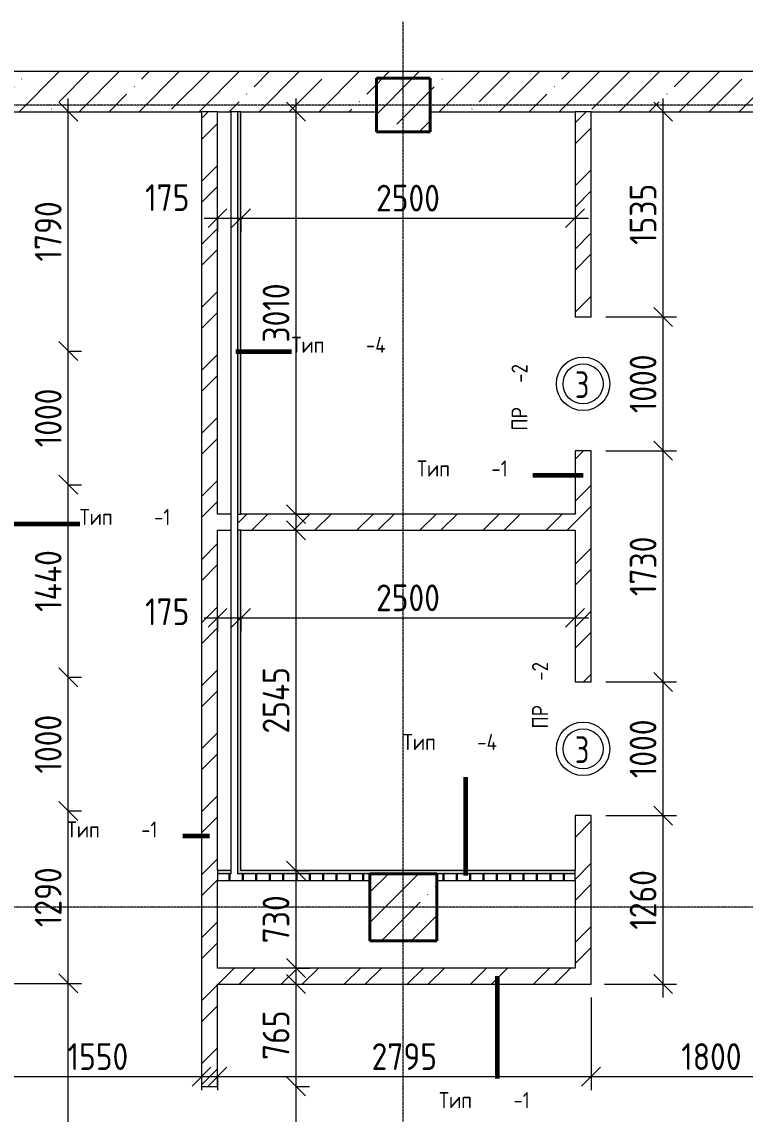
# Model space of a CAD drawing. Header units: millimetres. Extents: x -60946 to 138510, y -262288 to 24501.
# Drawn here: x -54 to 5357, y 1857 to 10027 of the extents above; entities that cross this region are included whole.
import ezdxf

# ---------------------------------------------------------------- set-up
doc = ezdxf.new("R2010")
doc.units = ezdxf.units.MM
doc.linetypes.add('ADSK_Линия сетки', pattern=[25, 20, -2.5, 0, -2.5])
for name, color, linetype, lineweight in [('0) 1 вып перегородка', 7, 'Continuous', 60), ('Марки', 7, 'Continuous', 20), ('Марки дверей', 7, 'Continuous', 20), ('Несущие колонны', 7, 'Continuous', 18), ('Оси', 7, 'Continuous', 9), ('Размеры', 7, 'Continuous', 9), ('Стены внутренние', 7, 'Continuous', 18), ('Стены штриховка', 7, 'Continuous', 9)]:
    doc.layers.add(name, color=color, linetype=linetype, lineweight=lineweight)
doc.layers.add('2)Тип-4', color=7, linetype='Continuous', lineweight=30, true_color=0x0080c0)
doc.styles.add('GOST Common_3', font='', dxfattribs={"width": 0.9, "height": 200})
doc.styles.add('GOST Common_9', font='', dxfattribs={"width": 0.9, "height": 120})
doc.styles.add('GOST Common_B', font='', dxfattribs={"width": 0.8, "height": 200})
doc.styles.get('GOST Common_3').set_extended_font_data('GOST Common')
doc.styles.get('GOST Common_9').set_extended_font_data('GOST Common')
doc.styles.get('GOST Common_B').set_extended_font_data('GOST Common', bold=True)
doc.dimstyles.new('ADSK_Основной_2_0', dxfattribs={"dimscale": 304.8, "dimtxt": 201.142999, "dimasz": 0.463911, "dimexe": 0.328084, "dimexo": 0.328084, "dimgap": 0.164042, "dimtad": 1, "dimdec": 3, "dimrnd": 0.001, "dimdsep": 46, "dimtxsty": 'GOST Common_3', "dimblk1": 'OBLIQUE', "dimblk2": 'OBLIQUE', "dimsah": 1, "dimcen": 0.09, "dimdle": 0.328084, "dimazin": 2, "dimtfac": 1, "dimtdec": 4, "dimtix": 1, "dimtmove": 0, "dimatfit": 3, "dimfxl": 1, "dimtvp": 1, "dimtolj": 1, "dimtzin": 0, "dimlwd": 20, "dimlwe": 20, "dimarcsym": 2})
doc.dimstyles.new('ADSK_Основной_2_0_1', dxfattribs={"dimscale": 304.8, "dimtxt": 201.142999, "dimasz": 0.463911, "dimexe": 0.328084, "dimexo": 0.328084, "dimgap": 0.164042, "dimtad": 1, "dimdec": 3, "dimrnd": 0.001, "dimdsep": 46, "dimtxsty": 'GOST Common_3', "dimblk1": 'OBLIQUE', "dimblk2": 'OBLIQUE', "dimsah": 1, "dimcen": 0.09, "dimdle": 0.328084, "dimazin": 2, "dimtfac": 1, "dimtdec": 4, "dimtix": 1, "dimtmove": 1, "dimatfit": 3, "dimfxl": 1, "dimtvp": 1, "dimtolj": 1, "dimtzin": 0, "dimlwd": 20, "dimlwe": 20, "dimarcsym": 2})
pattern_1 = [(45, (0, 0), (-224.5064, 224.5064), []), (45, (224.5, 0), (-224.5064, 224.5064), [396.875, -79.375, 3.353, -76.022])]
pattern_2 = [(45, (0, 0), (-235.732, 235.732), []), (45, (157.15, 0), (-235.732, 235.732), [])]

# ---------------------------------------------------------------- blocks, each defined once
blk = doc.blocks.new('ADSK_КолоннаЖБ_Прямоугольная - 500x500 мм-V7-Кладочный план подвала')
at = {"layer": 'Несущие колонны', "lineweight": 9}
h = blk.add_hatch(dxfattribs=at)
h.set_pattern_fill('FP_13', color=256, style=0, pattern_type=2)
h.set_pattern_definition([(315, (-3404.97, 2800), (224.506, 224.506), []), (315, (-3404.97, 2575.5), (224.506, 224.506), [396.875, -79.375, 3.353, -76.022])])
h.paths.add_polyline_path([(-250, -250), (250, -250), (250, 250), (-250, 250)])
at = {"layer": 'Несущие колонны', "lineweight": 40}
for p, q in [((-250, -250), (-250, 250)), ((-250, 250), (250, 250)), ((250, 250), (-250, 250)), ((-250, 250), (-250, -250)), ((250, 250), (250, -250)), ((250, -250), (250, 250)), ((250, -250), (-250, -250)), ((-250, -250), (250, -250))]:
    blk.add_line(p, q, dxfattribs=at)
blk = doc.blocks.new('ADSK_КолоннаЖБ_Прямоугольная - 400x400 мм-1809659-Кладочный план подвала')
at = {"layer": 'Несущие колонны', "lineweight": 40}
for p, q in [((-200, 200), (200, 200)), ((-200, -200), (-200, 200)), ((200, 200), (200, -200)), ((200, -200), (-200, -200))]:
    blk.add_line(p, q, dxfattribs=at)
blk = doc.blocks.new('М_двери1 - Марка экземпляра 2-3719212-Кладочный план подвала')
at = {"layer": 'Марки дверей'}
for radius in [2, 1.5]:
    blk.add_circle((0, 0), radius, dxfattribs=at)
blk = doc.blocks.new('_Oblique')
at = {"color": 0, "linetype": 'ByBlock', "lineweight": -2}
blk.add_line((-0.5, -0.5), (0.5, 0.5), dxfattribs=at)
blk = doc.blocks.new('DIMBLOCK157-Кладочный план подвала')
at = {"layer": 'Defpoints', "color": 0, "transparency": 16777216}
for p in [(-260, 2835), (1290, 2237.8), (1290, 2137.8)]:
    blk.add_point(p, dxfattribs=at)
at = {"layer": 'Размеры', "color": 0, "lineweight": 20, "transparency": 16777216}
for p, q in [((-260, 2735), (-260, 2037.8)), ((-360, 2137.8), (1390, 2137.8)), ((1290, 2137.8), (1290, 2037.8))]:
    blk.add_line(p, q, dxfattribs=at)
at = {"layer": 'Размеры', "color": 0, "lineweight": 20, "transparency": 16777216, "xscale": 141.4, "yscale": 141.4, "zscale": 141.4, "rotation": 180}
blk.add_blockref('_Oblique', (-260, 2137.8), dxfattribs=at)
at = {"layer": 'Размеры', "color": 0, "lineweight": 20, "transparency": 16777216, "xscale": 141.4, "yscale": 141.4, "zscale": 141.4}
blk.add_blockref('_Oblique', (1290, 2137.8), dxfattribs=at)
at = {"layer": 'Размеры', "color": 0, "lineweight": 9, "transparency": 16777216, "insert": (515, 2287.8), "char_height": 200, "width": 560.473, "attachment_point": 5, "style": 'GOST Common_3'}
blk.add_mtext('\\A1;1550', dxfattribs=at)
blk = doc.blocks.new('DIMBLOCK244-Кладочный план подвала')
at = {"layer": 'Defpoints', "color": 0, "transparency": 16777216}
for p in [(-260, 2835), (293, 2835), (193.1, -425)]:
    blk.add_point(p, dxfattribs=at)
at = {"layer": 'Размеры', "color": 0, "lineweight": 20, "transparency": 16777216}
for p, q in [((293, -525), (293, 2935)), ((-160, 2835), (393, 2835)), ((293.1, -425), (393, -425))]:
    blk.add_line(p, q, dxfattribs=at)
at = {"layer": 'Размеры', "color": 0, "lineweight": 20, "transparency": 16777216, "xscale": 141.4, "yscale": 141.4, "zscale": 141.4}
for p, rotation in [((293, 2835), 90), ((293, -425), 270)]:
    blk.add_blockref('_Oblique', p, dxfattribs=dict(at, rotation=rotation))
at = {"layer": 'Размеры', "color": 0, "lineweight": 9, "transparency": 16777216, "insert": (143, 1205), "char_height": 200, "width": 605.475, "attachment_point": 5, "rotation": 90, "style": 'GOST Common_3'}
blk.add_mtext('\\A1;3260', dxfattribs=at)
blk = doc.blocks.new('DIMBLOCK245-Кладочный план подвала')
at = {"layer": 'Defpoints', "color": 0, "transparency": 16777216}
for p in [(193.1, 4125), (293, 4125), (-260, 2835)]:
    blk.add_point(p, dxfattribs=at)
at = {"layer": 'Размеры', "color": 0, "lineweight": 20, "transparency": 16777216}
for p, q in [((293, 2735), (293, 4225)), ((293.1, 4125), (393, 4125)), ((-160, 2835), (393, 2835))]:
    blk.add_line(p, q, dxfattribs=at)
at = {"layer": 'Размеры', "color": 0, "lineweight": 20, "transparency": 16777216, "xscale": 141.4, "yscale": 141.4, "zscale": 141.4}
for p, rotation in [((293, 4125), 90), ((293, 2835), 270)]:
    blk.add_blockref('_Oblique', p, dxfattribs=dict(at, rotation=rotation))
at = {"layer": 'Размеры', "color": 0, "lineweight": 9, "transparency": 16777216, "insert": (143, 3480), "char_height": 200, "width": 560.473, "attachment_point": 5, "rotation": 90, "style": 'GOST Common_3'}
blk.add_mtext('\\A1;1290', dxfattribs=at)
blk = doc.blocks.new('DIMBLOCK246-Кладочный план подвала')
at = {"layer": 'Defpoints', "color": 0, "transparency": 16777216}
for p in [(193.1, 5125), (293, 5125), (193.1, 4125)]:
    blk.add_point(p, dxfattribs=at)
at = {"layer": 'Размеры', "color": 0, "lineweight": 20, "transparency": 16777216}
for p, q in [((293, 4025), (293, 5225)), ((293.1, 5125), (393, 5125)), ((293.1, 4125), (393, 4125))]:
    blk.add_line(p, q, dxfattribs=at)
at = {"layer": 'Размеры', "color": 0, "lineweight": 20, "transparency": 16777216, "xscale": 141.4, "yscale": 141.4, "zscale": 141.4}
for p, rotation in [((293, 5125), 90), ((293, 4125), 270)]:
    blk.add_blockref('_Oblique', p, dxfattribs=dict(at, rotation=rotation))
at = {"layer": 'Размеры', "color": 0, "lineweight": 9, "transparency": 16777216, "insert": (143, 4625), "char_height": 200, "width": 560.473, "attachment_point": 5, "rotation": 90, "style": 'GOST Common_3'}
blk.add_mtext('\\A1;1000', dxfattribs=at)
blk = doc.blocks.new('DIMBLOCK247-Кладочный план подвала')
at = {"layer": 'Defpoints', "color": 0, "transparency": 16777216}
for p in [(193.1, 6565), (293, 6565), (193.1, 5125)]:
    blk.add_point(p, dxfattribs=at)
at = {"layer": 'Размеры', "color": 0, "lineweight": 20, "transparency": 16777216}
for p, q in [((293, 5025), (293, 6665)), ((293.1, 6565), (393, 6565)), ((293.1, 5125), (393, 5125))]:
    blk.add_line(p, q, dxfattribs=at)
at = {"layer": 'Размеры', "color": 0, "lineweight": 20, "transparency": 16777216, "xscale": 141.4, "yscale": 141.4, "zscale": 141.4}
for p, rotation in [((293, 6565), 90), ((293, 5125), 270)]:
    blk.add_blockref('_Oblique', p, dxfattribs=dict(at, rotation=rotation))
at = {"layer": 'Размеры', "color": 0, "lineweight": 9, "transparency": 16777216, "insert": (143, 5845), "char_height": 200, "width": 601.383, "attachment_point": 5, "rotation": 90, "style": 'GOST Common_3'}
blk.add_mtext('\\A1;1440', dxfattribs=at)
blk = doc.blocks.new('DIMBLOCK248-Кладочный план подвала')
at = {"layer": 'Defpoints', "color": 0, "transparency": 16777216}
for p in [(193.1, 7565), (293, 7565), (193.1, 6565)]:
    blk.add_point(p, dxfattribs=at)
at = {"layer": 'Размеры', "color": 0, "lineweight": 20, "transparency": 16777216}
for p, q in [((293, 6465), (293, 7665)), ((293.1, 7565), (393, 7565)), ((293.1, 6565), (393, 6565))]:
    blk.add_line(p, q, dxfattribs=at)
at = {"layer": 'Размеры', "color": 0, "lineweight": 20, "transparency": 16777216, "xscale": 141.4, "yscale": 141.4, "zscale": 141.4}
for p, rotation in [((293, 7565), 90), ((293, 6565), 270)]:
    blk.add_blockref('_Oblique', p, dxfattribs=dict(at, rotation=rotation))
at = {"layer": 'Размеры', "color": 0, "lineweight": 9, "transparency": 16777216, "insert": (143, 7065), "char_height": 200, "width": 560.473, "attachment_point": 5, "rotation": 90, "style": 'GOST Common_3'}
blk.add_mtext('\\A1;1000', dxfattribs=at)
blk = doc.blocks.new('DIMBLOCK249-Кладочный план подвала')
at = {"layer": 'Defpoints', "color": 0, "transparency": 16777216}
for p in [(193.1, 9355), (293, 9355), (193.1, 7565)]:
    blk.add_point(p, dxfattribs=at)
at = {"layer": 'Размеры', "color": 0, "lineweight": 20, "transparency": 16777216}
for p, q in [((293, 7465), (293, 9455)), ((293.1, 9355), (393, 9355)), ((293.1, 7565), (393, 7565))]:
    blk.add_line(p, q, dxfattribs=at)
at = {"layer": 'Размеры', "color": 0, "lineweight": 20, "transparency": 16777216, "xscale": 141.4, "yscale": 141.4, "zscale": 141.4}
for p, rotation in [((293, 9355), 90), ((293, 7565), 270)]:
    blk.add_blockref('_Oblique', p, dxfattribs=dict(at, rotation=rotation))
at = {"layer": 'Размеры', "color": 0, "lineweight": 9, "transparency": 16777216, "insert": (143, 8460), "char_height": 200, "width": 560.473, "attachment_point": 5, "rotation": 90, "style": 'GOST Common_3'}
blk.add_mtext('\\A1;1790', dxfattribs=at)
blk = doc.blocks.new('DIMBLOCK293-Кладочный план подвала')
at = {"layer": 'Defpoints', "color": 0, "transparency": 16777216}
for p in [(1897.6, 2065), (1997.6, 2065), (1897.6, 15)]:
    blk.add_point(p, dxfattribs=at)
at = {"layer": 'Размеры', "color": 0, "lineweight": 20, "transparency": 16777216}
for p, q in [((1997.6, -85), (1997.6, 2165)), ((1997.6, 2065), (2097.6, 2065)), ((1997.6, 15), (2097.6, 15))]:
    blk.add_line(p, q, dxfattribs=at)
at = {"layer": 'Размеры', "color": 0, "lineweight": 20, "transparency": 16777216, "xscale": 141.4, "yscale": 141.4, "zscale": 141.4}
for p, rotation in [((1997.6, 2065), 90), ((1997.6, 15), 270)]:
    blk.add_blockref('_Oblique', p, dxfattribs=dict(at, rotation=rotation))
at = {"layer": 'Размеры', "color": 0, "lineweight": 9, "transparency": 16777216, "insert": (1847.6, 1040), "char_height": 200, "width": 605.475, "attachment_point": 5, "rotation": 90, "style": 'GOST Common_3'}
blk.add_mtext('\\A1;2050', dxfattribs=at)
blk = doc.blocks.new('DIMBLOCK294-Кладочный план подвала')
at = {"layer": 'Defpoints', "color": 0, "transparency": 16777216}
for p in [(1897.6, 2830), (1997.6, 2830), (1897.6, 2065)]:
    blk.add_point(p, dxfattribs=at)
at = {"layer": 'Размеры', "color": 0, "lineweight": 20, "transparency": 16777216}
for p, q in [((1997.6, 1965), (1997.6, 2930)), ((1997.6, 2830), (2097.6, 2830)), ((1997.6, 2065), (2097.6, 2065))]:
    blk.add_line(p, q, dxfattribs=at)
at = {"layer": 'Размеры', "color": 0, "lineweight": 20, "transparency": 16777216, "xscale": 141.4, "yscale": 141.4, "zscale": 141.4}
for p, rotation in [((1997.6, 2830), 90), ((1997.6, 2065), 270)]:
    blk.add_blockref('_Oblique', p, dxfattribs=dict(at, rotation=rotation))
at = {"layer": 'Размеры', "color": 0, "lineweight": 9, "transparency": 16777216, "insert": (1847.6, 2447.5), "char_height": 200, "width": 454.106, "attachment_point": 5, "rotation": 90, "style": 'GOST Common_3'}
blk.add_mtext('\\A1;765', dxfattribs=at)
blk = doc.blocks.new('DIMBLOCK295-Кладочный план подвала')
at = {"layer": 'Defpoints', "color": 0, "transparency": 16777216}
for p in [(1410, 8658.9), (1585, 8658.9), (1585, 8558.9)]:
    blk.add_point(p, dxfattribs=at)
at = {"layer": 'Размеры', "color": 0, "lineweight": 20, "transparency": 16777216}
for p, q in [((1310, 8558.9), (1685, 8558.9)), ((1410, 8558.9), (1410, 8458.9)), ((1585, 8558.9), (1585, 8458.9))]:
    blk.add_line(p, q, dxfattribs=at)
at = {"layer": 'Размеры', "color": 0, "lineweight": 20, "transparency": 16777216, "xscale": 141.4, "yscale": 141.4, "zscale": 141.4, "rotation": 180}
blk.add_blockref('_Oblique', (1410, 8558.9), dxfattribs=at)
at = {"layer": 'Размеры', "color": 0, "lineweight": 20, "transparency": 16777216, "xscale": 141.4, "yscale": 141.4, "zscale": 141.4}
blk.add_blockref('_Oblique', (1585, 8558.9), dxfattribs=at)
at = {"layer": 'Размеры', "color": 0, "lineweight": 9, "transparency": 16777216, "insert": (868.4, 8812.7), "char_height": 200, "width": 409.104, "attachment_point": 1, "line_spacing_factor": 1.022761, "style": 'GOST Common_3'}
blk.add_mtext('\\A1;175', dxfattribs=at)
blk = doc.blocks.new('DIMBLOCK296-Кладочный план подвала')
at = {"layer": 'Defpoints', "color": 0, "transparency": 16777216}
for p in [(1585, 8658.9), (4085, 8658.9), (4085, 8558.9)]:
    blk.add_point(p, dxfattribs=at)
at = {"layer": 'Размеры', "color": 0, "lineweight": 20, "transparency": 16777216}
for p, q in [((1485, 8558.9), (4185, 8558.9)), ((1585, 8558.9), (1585, 8458.9)), ((4085, 8558.9), (4085, 8458.9))]:
    blk.add_line(p, q, dxfattribs=at)
at = {"layer": 'Размеры', "color": 0, "lineweight": 20, "transparency": 16777216, "xscale": 141.4, "yscale": 141.4, "zscale": 141.4, "rotation": 180}
blk.add_blockref('_Oblique', (1585, 8558.9), dxfattribs=at)
at = {"layer": 'Размеры', "color": 0, "lineweight": 20, "transparency": 16777216, "xscale": 141.4, "yscale": 141.4, "zscale": 141.4}
blk.add_blockref('_Oblique', (4085, 8558.9), dxfattribs=at)
at = {"layer": 'Размеры', "color": 0, "lineweight": 9, "transparency": 16777216, "insert": (2835, 8708.9), "char_height": 200, "width": 605.475, "attachment_point": 5, "style": 'GOST Common_3'}
blk.add_mtext('\\A1;2500', dxfattribs=at)
blk = doc.blocks.new('DIMBLOCK297-Кладочный план подвала')
at = {"layer": 'Defpoints', "color": 0, "transparency": 16777216}
for p in [(1897.6, 9355), (1997.6, 9355), (1897.6, 6345)]:
    blk.add_point(p, dxfattribs=at)
at = {"layer": 'Размеры', "color": 0, "lineweight": 20, "transparency": 16777216}
for p, q in [((1997.6, 6245), (1997.6, 9455)), ((1997.6, 9355), (2097.6, 9355)), ((1997.6, 6345), (2097.6, 6345))]:
    blk.add_line(p, q, dxfattribs=at)
at = {"layer": 'Размеры', "color": 0, "lineweight": 20, "transparency": 16777216, "xscale": 141.4, "yscale": 141.4, "zscale": 141.4}
for p, rotation in [((1997.6, 9355), 90), ((1997.6, 6345), 270)]:
    blk.add_blockref('_Oblique', p, dxfattribs=dict(at, rotation=rotation))
at = {"layer": 'Размеры', "color": 0, "lineweight": 9, "transparency": 16777216, "insert": (1847.6, 7850), "char_height": 200, "width": 560.473, "attachment_point": 5, "rotation": 90, "style": 'GOST Common_3'}
blk.add_mtext('\\A1;3010', dxfattribs=at)
blk = doc.blocks.new('DIMBLOCK298-Кладочный план подвала')
at = {"layer": 'Defpoints', "color": 0, "transparency": 16777216}
for p in [(1897.6, 3680), (1997.6, 3680), (1897.6, 2950)]:
    blk.add_point(p, dxfattribs=at)
at = {"layer": 'Размеры', "color": 0, "lineweight": 20, "transparency": 16777216}
for p, q in [((1997.6, 2850), (1997.6, 3780)), ((1997.6, 3680), (2097.6, 3680)), ((1997.6, 2950), (2097.6, 2950))]:
    blk.add_line(p, q, dxfattribs=at)
at = {"layer": 'Размеры', "color": 0, "lineweight": 20, "transparency": 16777216, "xscale": 141.4, "yscale": 141.4, "zscale": 141.4}
for p, rotation in [((1997.6, 3680), 90), ((1997.6, 2950), 270)]:
    blk.add_blockref('_Oblique', p, dxfattribs=dict(at, rotation=rotation))
at = {"layer": 'Размеры', "color": 0, "lineweight": 9, "transparency": 16777216, "insert": (1847.6, 3315), "char_height": 200, "width": 454.106, "attachment_point": 5, "rotation": 90, "style": 'GOST Common_3'}
blk.add_mtext('\\A1;730', dxfattribs=at)
blk = doc.blocks.new('DIMBLOCK299-Кладочный план подвала')
at = {"layer": 'Defpoints', "color": 0, "transparency": 16777216}
for p in [(1897.6, 6225), (1997.6, 6225), (1897.6, 3680)]:
    blk.add_point(p, dxfattribs=at)
at = {"layer": 'Размеры', "color": 0, "lineweight": 20, "transparency": 16777216}
for p, q in [((1997.6, 3580), (1997.6, 6325)), ((1997.6, 6225), (2097.6, 6225)), ((1997.6, 3680), (2097.6, 3680))]:
    blk.add_line(p, q, dxfattribs=at)
at = {"layer": 'Размеры', "color": 0, "lineweight": 20, "transparency": 16777216, "xscale": 141.4, "yscale": 141.4, "zscale": 141.4}
for p, rotation in [((1997.6, 6225), 90), ((1997.6, 3680), 270)]:
    blk.add_blockref('_Oblique', p, dxfattribs=dict(at, rotation=rotation))
at = {"layer": 'Размеры', "color": 0, "lineweight": 9, "transparency": 16777216, "insert": (1847.6, 4952.5), "char_height": 200, "width": 625.93, "attachment_point": 5, "rotation": 90, "style": 'GOST Common_3'}
blk.add_mtext('\\A1;2545', dxfattribs=at)
blk = doc.blocks.new('DIMBLOCK300-Кладочный план подвала')
at = {"layer": 'Defpoints', "color": 0, "transparency": 16777216}
for p in [(1410, 5669.4), (1585, 5669.4), (1585, 5569.4)]:
    blk.add_point(p, dxfattribs=at)
at = {"layer": 'Размеры', "color": 0, "lineweight": 20, "transparency": 16777216}
for p, q in [((1310, 5569.4), (1685, 5569.4)), ((1410, 5569.4), (1410, 5469.4)), ((1585, 5569.4), (1585, 5469.4))]:
    blk.add_line(p, q, dxfattribs=at)
at = {"layer": 'Размеры', "color": 0, "lineweight": 20, "transparency": 16777216, "xscale": 141.4, "yscale": 141.4, "zscale": 141.4, "rotation": 180}
blk.add_blockref('_Oblique', (1410, 5569.4), dxfattribs=at)
at = {"layer": 'Размеры', "color": 0, "lineweight": 20, "transparency": 16777216, "xscale": 141.4, "yscale": 141.4, "zscale": 141.4}
blk.add_blockref('_Oblique', (1585, 5569.4), dxfattribs=at)
at = {"layer": 'Размеры', "color": 0, "lineweight": 9, "transparency": 16777216, "insert": (868, 5715), "char_height": 200, "width": 409.104, "attachment_point": 1, "line_spacing_factor": 1.022761, "style": 'GOST Common_3'}
blk.add_mtext('\\A1;175', dxfattribs=at)
blk = doc.blocks.new('DIMBLOCK301-Кладочный план подвала')
at = {"layer": 'Defpoints', "color": 0, "transparency": 16777216}
for p in [(1585, 5669.4), (4085, 5669.4), (4085, 5569.4)]:
    blk.add_point(p, dxfattribs=at)
at = {"layer": 'Размеры', "color": 0, "lineweight": 20, "transparency": 16777216}
for p, q in [((1485, 5569.4), (4185, 5569.4)), ((1585, 5569.4), (1585, 5469.4)), ((4085, 5569.4), (4085, 5469.4))]:
    blk.add_line(p, q, dxfattribs=at)
at = {"layer": 'Размеры', "color": 0, "lineweight": 20, "transparency": 16777216, "xscale": 141.4, "yscale": 141.4, "zscale": 141.4, "rotation": 180}
blk.add_blockref('_Oblique', (1585, 5569.4), dxfattribs=at)
at = {"layer": 'Размеры', "color": 0, "lineweight": 20, "transparency": 16777216, "xscale": 141.4, "yscale": 141.4, "zscale": 141.4}
blk.add_blockref('_Oblique', (4085, 5569.4), dxfattribs=at)
at = {"layer": 'Размеры', "color": 0, "lineweight": 9, "transparency": 16777216, "insert": (2835, 5719.4), "char_height": 200, "width": 605.475, "attachment_point": 5, "style": 'GOST Common_3'}
blk.add_mtext('\\A1;2500', dxfattribs=at)
blk = doc.blocks.new('DIMBLOCK302-Кладочный план подвала')
at = {"layer": 'Defpoints', "color": 0, "transparency": 16777216}
for p in [(4215, 4090), (4743.7, 4090), (4205, 2830)]:
    blk.add_point(p, dxfattribs=at)
at = {"layer": 'Размеры', "color": 0, "lineweight": 20, "transparency": 16777216}
for p, q in [((4743.7, 2730), (4743.7, 4190)), ((4315, 4090), (4843.7, 4090)), ((4305, 2830), (4843.7, 2830))]:
    blk.add_line(p, q, dxfattribs=at)
at = {"layer": 'Размеры', "color": 0, "lineweight": 20, "transparency": 16777216, "xscale": 141.4, "yscale": 141.4, "zscale": 141.4}
for p, rotation in [((4743.7, 4090), 90), ((4743.7, 2830), 270)]:
    blk.add_blockref('_Oblique', p, dxfattribs=dict(at, rotation=rotation))
at = {"layer": 'Размеры', "color": 0, "lineweight": 9, "transparency": 16777216, "insert": (4593.7, 3460), "char_height": 200, "width": 560.473, "attachment_point": 5, "rotation": 90, "style": 'GOST Common_3'}
blk.add_mtext('\\A1;1260', dxfattribs=at)
blk = doc.blocks.new('DIMBLOCK303-Кладочный план подвала')
at = {"layer": 'Defpoints', "color": 0, "transparency": 16777216}
for p in [(4215, 5090), (4743.7, 5090), (4215, 4090)]:
    blk.add_point(p, dxfattribs=at)
at = {"layer": 'Размеры', "color": 0, "lineweight": 20, "transparency": 16777216}
for p, q in [((4743.7, 3990), (4743.7, 5190)), ((4315, 5090), (4843.7, 5090)), ((4315, 4090), (4843.7, 4090))]:
    blk.add_line(p, q, dxfattribs=at)
at = {"layer": 'Размеры', "color": 0, "lineweight": 20, "transparency": 16777216, "xscale": 141.4, "yscale": 141.4, "zscale": 141.4}
for p, rotation in [((4743.7, 5090), 90), ((4743.7, 4090), 270)]:
    blk.add_blockref('_Oblique', p, dxfattribs=dict(at, rotation=rotation))
at = {"layer": 'Размеры', "color": 0, "lineweight": 9, "transparency": 16777216, "insert": (4593.7, 4590), "char_height": 200, "width": 560.473, "attachment_point": 5, "rotation": 90, "style": 'GOST Common_3'}
blk.add_mtext('\\A1;1000', dxfattribs=at)
blk = doc.blocks.new('DIMBLOCK304-Кладочный план подвала')
at = {"layer": 'Defpoints', "color": 0, "transparency": 16777216}
for p in [(4215, 6820), (4743.7, 6820), (4215, 5090)]:
    blk.add_point(p, dxfattribs=at)
at = {"layer": 'Размеры', "color": 0, "lineweight": 20, "transparency": 16777216}
for p, q in [((4743.7, 4990), (4743.7, 6920)), ((4315, 6820), (4843.7, 6820)), ((4315, 5090), (4843.7, 5090))]:
    blk.add_line(p, q, dxfattribs=at)
at = {"layer": 'Размеры', "color": 0, "lineweight": 20, "transparency": 16777216, "xscale": 141.4, "yscale": 141.4, "zscale": 141.4}
for p, rotation in [((4743.7, 6820), 90), ((4743.7, 5090), 270)]:
    blk.add_blockref('_Oblique', p, dxfattribs=dict(at, rotation=rotation))
at = {"layer": 'Размеры', "color": 0, "lineweight": 9, "transparency": 16777216, "insert": (4593.7, 5955), "char_height": 200, "width": 560.473, "attachment_point": 5, "rotation": 90, "style": 'GOST Common_3'}
blk.add_mtext('\\A1;1730', dxfattribs=at)
blk = doc.blocks.new('DIMBLOCK305-Кладочный план подвала')
at = {"layer": 'Defpoints', "color": 0, "transparency": 16777216}
for p in [(4215, 7820), (4743.7, 7820), (4215, 6820)]:
    blk.add_point(p, dxfattribs=at)
at = {"layer": 'Размеры', "color": 0, "lineweight": 20, "transparency": 16777216}
for p, q in [((4743.7, 6720), (4743.7, 7920)), ((4315, 7820), (4843.7, 7820)), ((4315, 6820), (4843.7, 6820))]:
    blk.add_line(p, q, dxfattribs=at)
at = {"layer": 'Размеры', "color": 0, "lineweight": 20, "transparency": 16777216, "xscale": 141.4, "yscale": 141.4, "zscale": 141.4}
for p, rotation in [((4743.7, 7820), 90), ((4743.7, 6820), 270)]:
    blk.add_blockref('_Oblique', p, dxfattribs=dict(at, rotation=rotation))
at = {"layer": 'Размеры', "color": 0, "lineweight": 9, "transparency": 16777216, "insert": (4593.7, 7320), "char_height": 200, "width": 560.473, "attachment_point": 5, "rotation": 90, "style": 'GOST Common_3'}
blk.add_mtext('\\A1;1000', dxfattribs=at)
blk = doc.blocks.new('DIMBLOCK306-Кладочный план подвала')
at = {"layer": 'Defpoints', "color": 0, "transparency": 16777216}
for p in [(4643.7, 9355), (4743.7, 9355), (4215, 7820)]:
    blk.add_point(p, dxfattribs=at)
at = {"layer": 'Размеры', "color": 0, "lineweight": 20, "transparency": 16777216}
for p, q in [((4743.7, 7720), (4743.7, 9455)), ((4743.7, 9355), (4843.7, 9355)), ((4315, 7820), (4843.7, 7820))]:
    blk.add_line(p, q, dxfattribs=at)
at = {"layer": 'Размеры', "color": 0, "lineweight": 20, "transparency": 16777216, "xscale": 141.4, "yscale": 141.4, "zscale": 141.4}
for p, rotation in [((4743.7, 9355), 90), ((4743.7, 7820), 270)]:
    blk.add_blockref('_Oblique', p, dxfattribs=dict(at, rotation=rotation))
at = {"layer": 'Размеры', "color": 0, "lineweight": 9, "transparency": 16777216, "insert": (4593.7, 8587.5), "char_height": 200, "width": 560.473, "attachment_point": 5, "rotation": 90, "style": 'GOST Common_3'}
blk.add_mtext('\\A1;1535', dxfattribs=at)
blk = doc.blocks.new('DIMBLOCK314-Кладочный план подвала')
at = {"layer": 'Defpoints', "color": 0, "transparency": 16777216}
for p in [(4205, 2830), (1410, 2237.8), (4205, 2137.8)]:
    blk.add_point(p, dxfattribs=at)
at = {"layer": 'Размеры', "color": 0, "lineweight": 20, "transparency": 16777216}
for p, q in [((4205, 2730), (4205, 2037.8)), ((1310, 2137.8), (4305, 2137.8)), ((1410, 2137.8), (1410, 2037.8))]:
    blk.add_line(p, q, dxfattribs=at)
at = {"layer": 'Размеры', "color": 0, "lineweight": 20, "transparency": 16777216, "xscale": 141.4, "yscale": 141.4, "zscale": 141.4, "rotation": 180}
blk.add_blockref('_Oblique', (1410, 2137.8), dxfattribs=at)
at = {"layer": 'Размеры', "color": 0, "lineweight": 20, "transparency": 16777216, "xscale": 141.4, "yscale": 141.4, "zscale": 141.4}
blk.add_blockref('_Oblique', (4205, 2137.8), dxfattribs=at)
at = {"layer": 'Размеры', "color": 0, "lineweight": 9, "transparency": 16777216, "insert": (2807.5, 2287.8), "char_height": 200, "width": 605.475, "attachment_point": 5, "style": 'GOST Common_3'}
blk.add_mtext('\\A1;2795', dxfattribs=at)
blk = doc.blocks.new('DIMBLOCK315-Кладочный план подвала')
at = {"layer": 'Defpoints', "color": 0, "transparency": 16777216}
for p in [(4205, 2830), (6005, 2605), (6005, 2137.8)]:
    blk.add_point(p, dxfattribs=at)
at = {"layer": 'Размеры', "color": 0, "lineweight": 20, "transparency": 16777216}
for p, q in [((4205, 2730), (4205, 2037.8)), ((6005, 2505), (6005, 2037.8)), ((4105, 2137.8), (6105, 2137.8))]:
    blk.add_line(p, q, dxfattribs=at)
at = {"layer": 'Размеры', "color": 0, "lineweight": 20, "transparency": 16777216, "xscale": 141.4, "yscale": 141.4, "zscale": 141.4, "rotation": 180}
blk.add_blockref('_Oblique', (4205, 2137.8), dxfattribs=at)
at = {"layer": 'Размеры', "color": 0, "lineweight": 20, "transparency": 16777216, "xscale": 141.4, "yscale": 141.4, "zscale": 141.4}
blk.add_blockref('_Oblique', (6005, 2137.8), dxfattribs=at)
at = {"layer": 'Размеры', "color": 0, "lineweight": 9, "transparency": 16777216, "insert": (5105, 2287.8), "char_height": 200, "width": 560.473, "attachment_point": 5, "style": 'GOST Common_3'}
blk.add_mtext('\\A1;1800', dxfattribs=at)

msp = doc.modelspace()

# ---------------------------------------------------------------- hatches: boundary and pattern name
at = {"layer": '2)Тип-4', "true_color": 0x0080c0, "transparency": 33554687}
h = msp.add_hatch(color=142, dxfattribs=at)
h.paths.add_polyline_path([(1585, 3679.969), (1585, 6224.969), (1560, 6224.969), (1560, 3679.969)])
h.paths.add_polyline_path([(1560, 6344.969), (1585, 6344.969), (1585, 9354.969), (1560, 9354.969)])
h = msp.add_hatch(color=142, dxfattribs=at)
h.paths.add_polyline_path([(4085, 3654.969), (4085, 3679.969), (1560, 3679.969), (1560, 3654.969), (3862.8518, 3654.969)])
h.paths.add_polyline_path([(1410, 3654.969), (1510, 3654.969), (1510, 3679.969), (1410, 3679.969)])
h = msp.add_hatch(dxfattribs=at)
h.set_pattern_fill('FP_5', color=142, style=0, pattern_type=2)
h.set_pattern_definition([(90, (0, 0), (-100, 6e-15), [])])
h.paths.add_polyline_path([(4085, 3604.969), (4085, 3654.969), (3050, 3654.969), (3050, 3604.969), (3862.8518, 3604.969)])
h.paths.add_polyline_path([(2550, 3604.969), (2550, 3654.969), (1410, 3654.969), (1410, 3604.969)])
at = {"layer": 'Несущие колонны', "lineweight": 9}
h = msp.add_hatch(dxfattribs=at)
h.set_pattern_fill('FP_3', color=256, style=0, pattern_type=2)
h.set_pattern_definition(pattern_1)
h.paths.add_polyline_path([(3000, 9204.969), (3000, 9604.969), (2600, 9604.969), (2600, 9204.969)])
at = {"layer": 'Стены внутренние', "lineweight": 9}
h = msp.add_hatch(dxfattribs=at)
h.set_pattern_fill('FP_3', color=256, style=0, pattern_type=2)
h.set_pattern_definition(pattern_1)
h.paths.add_polyline_path([(8600, 9354.969), (8600, 9604.969), (8800, 9604.969), (8800, 9654.969), (-2950, 9654.969), (-2950, 9354.969), (2600, 9354.969), (2600, 9604.969), (3000, 9604.969), (3000, 9354.969), (6580.7811, 9354.969)])
h = msp.add_hatch(dxfattribs=at)
h.set_pattern_fill('FP_2', color=256, style=0, pattern_type=2)
h.set_pattern_definition(pattern_2)
h.paths.add_polyline_path([(1410, 2949.969), (1410, 9354.969), (1290, 9354.969), (1290, 2949.969)])
h = msp.add_hatch(dxfattribs=at)
h.set_pattern_fill('FP_2', color=256, style=0, pattern_type=2)
h.set_pattern_definition(pattern_2)
h.paths.add_polyline_path([(4205, 2949.969), (4205, 4089.969), (4085, 4089.969), (4085, 2949.969)])
h.paths.add_polyline_path([(4085, 5089.969), (4205, 5089.969), (4205, 6819.969), (4085, 6819.969), (4085, 5793.2123)])
h.paths.add_polyline_path([(4085, 7819.969), (4205, 7819.969), (4205, 9354.969), (4085, 9354.969)])
h = msp.add_hatch(dxfattribs=at)
h.set_pattern_fill('FP_2', color=256, style=0, pattern_type=2)
h.set_pattern_definition(pattern_2)
h.paths.add_polyline_path([(4085, 6224.969), (4085, 6344.969), (1560, 6344.969), (1560, 6224.969), (3862.8518, 6224.969)])
h.paths.add_polyline_path([(1510, 6224.969), (1510, 6344.969), (1410, 6344.969), (1410, 6224.969)])
h = msp.add_hatch(dxfattribs=at)
h.set_pattern_fill('FP_2', color=256, style=0, pattern_type=2)
h.set_pattern_definition(pattern_2)
h.paths.add_polyline_path([(4205, 2829.969), (4205, 2949.969), (1290, 2949.969), (1290, 2829.969), (3862.8518, 2829.969)])
h = msp.add_hatch(dxfattribs=at)
h.set_pattern_fill('FP_2', color=256, style=0, pattern_type=2)
h.set_pattern_definition(pattern_2)
h.paths.add_polyline_path([(1290, -425.031), (1410, -425.031), (1410, 14.969), (1290, 14.969)])
h.paths.add_polyline_path([(1410, 2064.969), (1410, 2829.969), (1290, 2829.969), (1290, 2064.969)])

# ---------------------------------------------------------------- linework, layer by layer
at = {"layer": '0) 1 вып перегородка'}
for p, q in [((1547.5, 7560.657), (1964.1574, 7560.657)), ((4145, 6635.4652), (3770.1574, 6635.4652)), ((-320, 6273.1166), (379.2985, 6273.1166)), ((3266.8727, 3642.469), (3266.8727, 4378.469)), ((1350, 3935.523), (1150, 3935.523)), ((3501.8022, 2889.969), (3501.8022, 2123.2535))]:
    msp.add_line(p, q, dxfattribs=at)
at = {"layer": 'Несущие колонны', "lineweight": 9}
for p, q in [((2600, 9354.969), (2600, 9204.969)), ((3000, 9204.969), (3000, 9354.969)), ((2600, 9204.969), (3000, 9204.969))]:
    msp.add_line(p, q, dxfattribs=at)
at = {"layer": 'Оси', "linetype": 'ADSK_Линия сетки', "lineweight": 5}
for p, q in [((2800, -10973.8823), (2800, 10027.4451)), ((62221.372, 9404.969), (-25240.0967, 9404.969)), ((62221.372, 3404.969), (-25240.0967, 3404.969))]:
    msp.add_line(p, q, dxfattribs=at)
at = {"layer": 'Стены внутренние', "lineweight": 5}
for p, q in [((8800, 9654.969), (-2950, 9654.969)), ((-260, 9354.969), (1290, 9354.969)), ((1290, 9354.969), (1290, 2064.969)), ((1410, 9354.969), (1510, 9354.969)), ((1410, 6344.969), (1410, 9354.969)), ((1510, 9354.969), (1510, 6344.969)), ((1585, 9354.969), (2600, 9354.969)), ((1585, 6344.969), (1585, 9354.969)), ((3000, 9354.969), (4085, 9354.969)), ((4085, 9354.969), (4085, 7819.969)), ((4205, 9354.969), (6005, 9354.969)), ((4205, 7819.969), (4205, 9354.969)), ((4085, 7819.969), (4205, 7819.969)), ((4205, 6819.969), (4085, 6819.969)), ((4085, 6819.969), (4085, 6344.969)), ((4205, 5089.969), (4205, 6819.969)), ((1510, 6344.969), (1410, 6344.969)), ((4085, 6344.969), (1585, 6344.969)), ((1410, 6224.969), (1510, 6224.969)), ((1410, 3679.969), (1410, 6224.969)), ((1510, 6224.969), (1510, 3679.969)), ((1585, 3679.969), (1585, 6224.969)), ((1585, 6224.969), (4085, 6224.969)), ((4085, 6224.969), (4085, 5089.969)), ((4085, 5089.969), (4205, 5089.969)), ((4205, 4089.969), (4085, 4089.969)), ((4085, 4089.969), (4085, 3679.969)), ((4205, 2829.969), (4205, 4089.969)), ((1510, 3679.969), (1410, 3679.969)), ((4085, 3679.969), (1585, 3679.969)), ((1410, 3604.969), (2550, 3604.969)), ((1410, 2949.969), (1410, 3604.969)), ((3050, 3604.969), (4085, 3604.969)), ((4085, 3604.969), (4085, 2949.969)), ((4085, 2949.969), (1410, 2949.969)), ((1410, 2829.969), (4205, 2829.969)), ((1410, 2064.969), (1410, 2829.969)), ((1290, 2064.969), (1410, 2064.969))]:
    msp.add_line(p, q, dxfattribs=at)
at = {"layer": 'Стены штриховка', "lineweight": 9}
for p, q in [((1410, 9354.969), (1290, 9354.969)), ((1585, 9354.969), (1510, 9354.969)), ((1560, 9354.969), (1560, 3654.969)), ((4205, 9354.969), (4085, 9354.969)), ((1510, 6344.969), (1510, 6224.969)), ((1560, 6344.969), (1585, 6344.969)), ((1585, 6224.969), (1560, 6224.969)), ((1410, 3679.969), (1410, 3604.969)), ((1510, 3679.969), (1510, 3654.969)), ((4085, 3604.969), (4085, 3679.969)), ((1510, 3654.969), (1410, 3654.969)), ((2550, 3654.969), (1560, 3654.969)), ((4085, 3654.969), (3050, 3654.969))]:
    msp.add_line(p, q, dxfattribs=at)

# ---------------------------------------------------------------- block references
at = {"layer": 'Марки дверей', "xscale": 99.99999999999993, "yscale": 99.99999999999993, "zscale": 99.99999999999993}
for p in [(4145, 7319.969), (4145, 4589.969)]:
    msp.add_blockref('М_двери1 - Марка экземпляра 2-3719212-Кладочный план подвала', p, dxfattribs=at)
at = {"layer": 'Несущие колонны', "lineweight": 40, "rotation": 89.9999999999999}
msp.add_blockref('ADSK_КолоннаЖБ_Прямоугольная - 400x400 мм-1809659-Кладочный план подвала', (2800, 9404.969), dxfattribs=at)
at = {"layer": 'Несущие колонны', "rotation": 89.9999999999999}
msp.add_blockref('ADSK_КолоннаЖБ_Прямоугольная - 500x500 мм-V7-Кладочный план подвала', (2800, 3404.969), dxfattribs=at)

# ---------------------------------------------------------------- texts
at = {"layer": '0) 1 вып перегородка', "color": 116, "lineweight": 9, "true_color": 0x008040, "char_height": 120, "attachment_point": 1, "style": 'GOST Common_9'}
for s, insert, width in [('Тип', (1964.1574, 7671.5841), 673.4175), ('-4', (2519.7824, 7671.5841), 456.961875), ('Тип', (2903.1574, 6746.3922), 673.4175), ('-1', (3458.7824, 6746.3922), 368.77625), ('Тип', (379.2985, 6384.0437), 673.4175), ('-1', (934.9235, 6384.0437), 368.77625), ('Тип', (2797.3727, 4700.8961), 673.4175), ('-4', (3352.9977, 4700.8961), 456.961875), ('Тип', (283, 4046.4501), 673.4175), ('-1', (838.625, 4046.4501), 368.77625), ('Тип', (3068.3022, 2022.6806), 673.4175), ('-1', (3623.9272, 2022.6806), 368.77625)]:
    msp.add_mtext(s, dxfattribs=dict(at, insert=insert, width=width))
at = {"layer": 'Марки', "lineweight": 9, "char_height": 120, "attachment_point": 1, "rotation": 90, "style": 'GOST Common_9'}
for s, insert, width in [('-2', (3609.586, 7327.2256), 389.620125), ('ПР', (3609.586, 6970.0381), 432.91125), ('-2', (3762.9837, 5098.5543), 389.620125), ('ПР', (3762.9837, 4741.3668), 432.91125)]:
    msp.add_mtext(s, dxfattribs=dict(at, insert=insert, width=width))
at = {"layer": 'Марки дверей', "lineweight": 5, "char_height": 200, "width": 141.097, "attachment_point": 1, "style": 'GOST Common_B'}
for insert in [(4083.7426, 7413.6279), (4083.7426, 4683.6279)]:
    msp.add_mtext('\\fGOST Common|b1|i0|c204|p34|;\\W.8;3', dxfattribs=dict(at, insert=insert))

# ---------------------------------------------------------------- dimensions: what is measured, and where the dimension line sits
at = {"layer": 'Размеры', "lineweight": 9}
for base, p1, p2, override, picture, middle in [((293.042, 9354.969), (193.0571, 7564.969), (193.0571, 9354.969), {"dimpost": '<>', "dimfxl": 1790}, 'DIMBLOCK249-Кладочный план подвала', (143.042, 8459.969)), ((1997.5779, 9354.969), (1897.593, 6344.969), (1897.593, 9354.969), {"dimpost": '<>', "dimfxl": 3010}, 'DIMBLOCK297-Кладочный план подвала', (1847.5779, 7849.969)), ((4743.6541, 9354.969), (4215, 7819.969), (4643.6692, 9354.969), {"dimpost": '<>', "dimfxl": 1593.73219}, 'DIMBLOCK306-Кладочный план подвала', (4593.6541, 8587.469)), ((4743.6541, 7819.969), (4215, 6819.969), (4215, 7819.969), {"dimpost": '<>', "dimfxl": 1000}, 'DIMBLOCK305-Кладочный план подвала', (4593.6541, 7319.969)), ((293.042, 7564.969), (193.0571, 6564.969), (193.0571, 7564.969), {"dimpost": '<>', "dimfxl": 1000}, 'DIMBLOCK248-Кладочный план подвала', (143.042, 7064.969)), ((4743.6541, 6819.969), (4215, 5089.969), (4215, 6819.969), {"dimpost": '<>', "dimfxl": 1730}, 'DIMBLOCK304-Кладочный план подвала', (4593.6541, 5954.969)), ((293.042, 6564.969), (193.0571, 5124.969), (193.0571, 6564.969), {"dimpost": '<>', "dimfxl": 1440}, 'DIMBLOCK247-Кладочный план подвала', (143.042, 5844.969)), ((1997.5779, 6224.969), (1897.593, 3679.969), (1897.593, 6224.969), {"dimpost": '<>', "dimfxl": 2545}, 'DIMBLOCK299-Кладочный план подвала', (1847.5779, 4952.469)), ((293.042, 5124.969), (193.0571, 4124.969), (193.0571, 5124.969), {"dimpost": '<>', "dimfxl": 1000}, 'DIMBLOCK246-Кладочный план подвала', (143.042, 4624.969)), ((4743.6541, 5089.969), (4215, 4089.969), (4215, 5089.969), {"dimpost": '<>', "dimfxl": 1000}, 'DIMBLOCK303-Кладочный план подвала', (4593.6541, 4589.969)), ((293.042, 4124.969), (-260, 2834.969), (193.0571, 4124.969), {"dimpost": '<>', "dimfxl": 1367.245669}, 'DIMBLOCK245-Кладочный план подвала', (143.042, 3479.969)), ((4743.6541, 4089.969), (4205, 2829.969), (4215, 4089.969), {"dimpost": '<>', "dimfxl": 1260.039682}, 'DIMBLOCK302-Кладочный план подвала', (4593.6541, 3459.969)), ((1997.5779, 3679.969), (1897.593, 2949.969), (1897.593, 3679.969), {"dimpost": '<>', "dimfxl": 730}, 'DIMBLOCK298-Кладочный план подвала', (1847.5779, 3314.969)), ((293.042, 2834.969), (193.0571, -425.031), (-260, 2834.969), {"dimpost": '<>', "dimfxl": 3291.331147}, 'DIMBLOCK244-Кладочный план подвала', (143.042, 1204.969)), ((1997.5779, 2829.969), (1897.593, 2064.969), (1897.593, 2829.969), {"dimpost": '<>', "dimfxl": 765}, 'DIMBLOCK294-Кладочный план подвала', (1847.5779, 2447.469)), ((1997.5779, 2064.969), (1897.593, 14.969), (1897.593, 2064.969), {"dimpost": '<>', "dimfxl": 2050}, 'DIMBLOCK293-Кладочный план подвала', (1847.5779, 1039.969))]:
    dim = msp.add_linear_dim(base=base, p1=p1, p2=p2, angle=90, dimstyle='ADSK_Основной_2_0', override=override, dxfattribs=at)
    dim.commit()
    dim.dimension.update_dxf_attribs({"geometry": picture, "text_midpoint": middle})
for base, p1, p2, override, picture, middle in [((4085, 8558.9451), (1585, 8658.93), (4085, 8658.93), {"dimpost": '<>', "dimfxl": 2500}, 'DIMBLOCK296-Кладочный план подвала', (2835, 8708.9451)), ((4085, 5569.4183), (1585, 5669.4032), (4085, 5669.4032), {"dimpost": '<>', "dimfxl": 2500}, 'DIMBLOCK301-Кладочный план подвала', (2835, 5719.4183)), ((1290, 2137.8165), (-260, 2834.969), (1290, 2237.8014), {"dimpost": '<>', "dimfxl": 1661.056608}, 'DIMBLOCK157-Кладочный план подвала', (515, 2287.8165)), ((4205, 2137.8165), (1410, 2237.8014), (4205, 2829.969), {"dimpost": '<>', "dimfxl": 2857.041718}, 'DIMBLOCK314-Кладочный план подвала', (2807.5, 2287.8165)), ((6005, 2137.8165), (4205, 2829.969), (6005, 2604.969), {"dimpost": '<>', "dimfxl": 1814.007993}, 'DIMBLOCK315-Кладочный план подвала', (5105, 2287.8165))]:
    dim = msp.add_linear_dim(base=base, p1=p1, p2=p2, dimstyle='ADSK_Основной_2_0', override=override, dxfattribs=at)
    dim.commit()
    dim.dimension.update_dxf_attribs({"geometry": picture, "text_midpoint": middle})
for base, p1, p2, picture, middle in [((1585, 8558.9451), (1410, 8658.93), (1585, 8658.93), 'DIMBLOCK295-Кладочный план подвала', (1072.9346, 8496.0199)), ((1585, 5569.4183), (1410, 5669.4032), (1585, 5669.4032), 'DIMBLOCK300-Кладочный план подвала', (1072.5715, 5398.3252))]:
    dim = msp.add_linear_dim(base=base, p1=p1, p2=p2, dimstyle='ADSK_Основной_2_0_1', override={"dimpost": '<>', "dimfxl": 175}, dxfattribs=at)
    dim.commit()
    dim.dimension.update_dxf_attribs({"geometry": picture, "text_midpoint": middle, "dimtype": 160})

doc.saveas('drawing.dxf')
